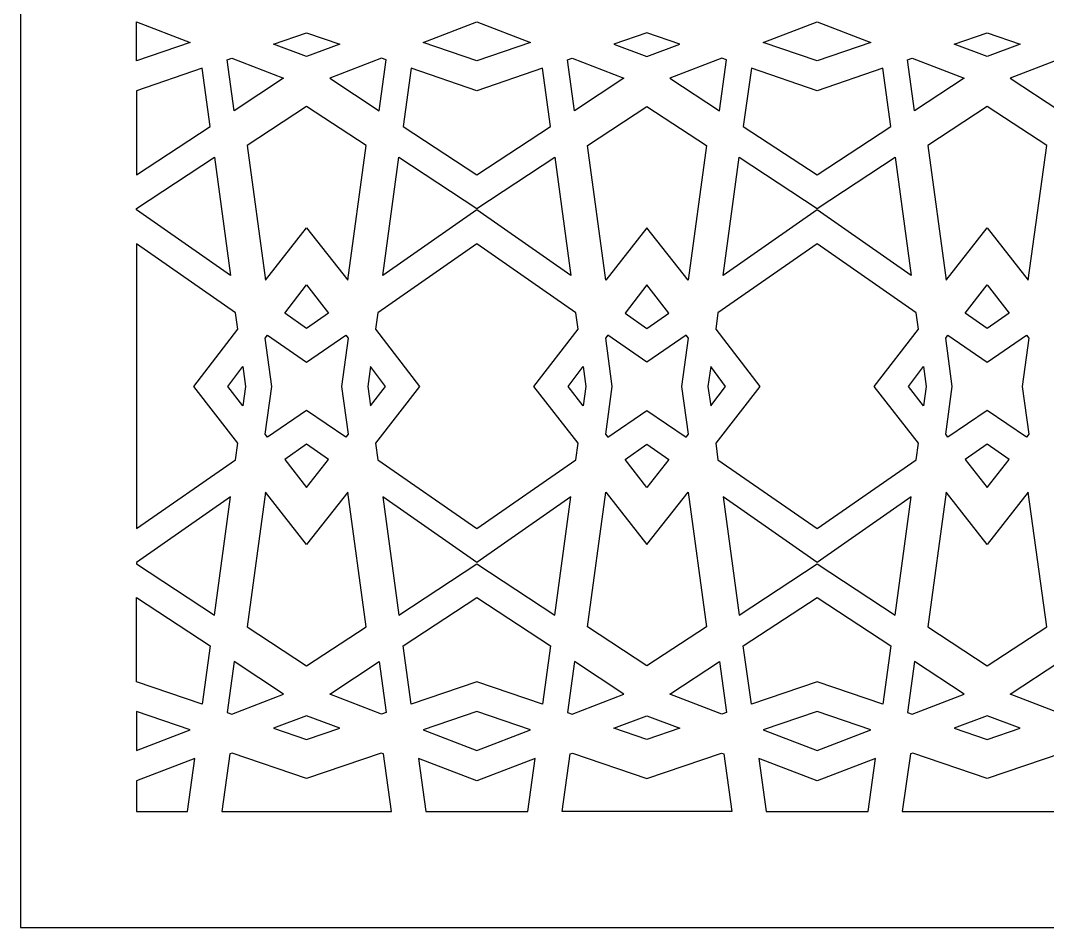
# Model space of a CAD drawing. Header units: millimetres. Extents: x -503 to 497, y -490 to 510.
# Drawn here: x -503 to 28, y -490 to -21 of the extents above; entities that cross this region are included whole.
import ezdxf

# ---------------------------------------------------------------- set-up
doc = ezdxf.new("R2010")
doc.units = ezdxf.units.MM
doc.layers.add('Plan 1', color=7, linetype='Continuous')

msp = doc.modelspace()

# ---------------------------------------------------------------- linework, layer by layer
at = {"layer": 'Plan 1', "color": 17}
for points, knots in [([(-502.7, 509.84), (-502.7, 509.84), (497.3, 509.84), (497.3, 509.84), (497.3, 509.84), (497.3, 509.84), (497.3, -490.16), (497.3, -490.16), (497.3, -490.16), (497.3, -490.16), (-502.7, -490.16), (-502.7, -490.16), (-502.7, -490.16), (-502.7, -490.16), (-502.7, 509.84), (-502.7, 509.84)], [0, 0, 0, 0, 0.2, 0.2, 0.2, 0.2, 0.4, 0.4, 0.4, 0.4, 0.6, 0.6, 0.6, 0.6, 1, 1, 1, 1]), ([(-414.89, -32.37), (-414.89, -32.37), (-442.7, -21.71), (-442.7, -21.71), (-442.7, -21.71), (-442.7, -21.71), (-442.7, -41.83), (-442.7, -41.83), (-442.7, -41.83), (-442.7, -41.83), (-414.89, -32.37), (-414.89, -32.37)], [0, 0, 0, 0, 0.25, 0.25, 0.25, 0.25, 0.5, 0.5, 0.5, 0.5, 1, 1, 1, 1]), ([(-238.89, -32.37), (-238.89, -32.37), (-266.7, -21.71), (-266.7, -21.71), (-266.7, -21.71), (-266.7, -21.71), (-294.5, -32.37), (-294.5, -32.37), (-294.5, -32.37), (-294.5, -32.37), (-266.7, -41.83), (-266.7, -41.83), (-266.7, -41.83), (-266.7, -41.83), (-238.89, -32.37), (-238.89, -32.37)], [0, 0, 0, 0, 0.2, 0.2, 0.2, 0.2, 0.4, 0.4, 0.4, 0.4, 0.6, 0.6, 0.6, 0.6, 1, 1, 1, 1]), ([(-62.89, -32.37), (-62.89, -32.37), (-90.7, -21.71), (-90.7, -21.71), (-90.7, -21.71), (-90.7, -21.71), (-118.5, -32.37), (-118.5, -32.37), (-118.5, -32.37), (-118.5, -32.37), (-90.7, -41.83), (-90.7, -41.83), (-90.7, -41.83), (-90.7, -41.83), (-62.89, -32.37), (-62.89, -32.37)], [0, 0, 0, 0, 0.2, 0.2, 0.2, 0.2, 0.4, 0.4, 0.4, 0.4, 0.6, 0.6, 0.6, 0.6, 1, 1, 1, 1]), ([(-354.7, -27.34), (-354.7, -27.34), (-371.79, -33.17), (-371.79, -33.17), (-371.79, -33.17), (-371.79, -33.17), (-354.7, -39.61), (-354.7, -39.61), (-354.7, -39.61), (-354.7, -39.61), (-337.61, -33.17), (-337.61, -33.17), (-337.61, -33.17), (-337.61, -33.17), (-354.7, -27.34), (-354.7, -27.34)], [0, 0, 0, 0, 0.2, 0.2, 0.2, 0.2, 0.4, 0.4, 0.4, 0.4, 0.6, 0.6, 0.6, 0.6, 1, 1, 1, 1]), ([(-178.69, -27.34), (-178.69, -27.34), (-161.61, -33.17), (-161.61, -33.17), (-161.61, -33.17), (-161.61, -33.17), (-178.69, -39.61), (-178.69, -39.61), (-178.69, -39.61), (-178.69, -39.61), (-195.78, -33.17), (-195.78, -33.17), (-195.78, -33.17), (-195.78, -33.17), (-178.69, -27.34), (-178.69, -27.34)], [0, 0, 0, 0, 0.2, 0.2, 0.2, 0.2, 0.4, 0.4, 0.4, 0.4, 0.6, 0.6, 0.6, 0.6, 1, 1, 1, 1]), ([(-2.7, -27.34), (-2.7, -27.34), (-19.79, -33.17), (-19.79, -33.17), (-19.79, -33.17), (-19.79, -33.17), (-2.7, -39.61), (-2.7, -39.61), (-2.7, -39.61), (-2.7, -39.61), (14.39, -33.17), (14.39, -33.17), (14.39, -33.17), (14.39, -33.17), (-2.7, -27.34), (-2.7, -27.34)], [0, 0, 0, 0, 0.2, 0.2, 0.2, 0.2, 0.4, 0.4, 0.4, 0.4, 0.6, 0.6, 0.6, 0.6, 1, 1, 1, 1]), ([(-366.62, -50.85), (-366.62, -50.85), (-393.42, -40.41), (-393.42, -40.41), (-393.42, -40.41), (-393.42, -40.41), (-395.83, -41.41), (-395.83, -41.41), (-395.83, -41.41), (-395.83, -41.41), (-392.22, -67.74), (-392.22, -67.74), (-392.22, -67.74), (-392.22, -67.74), (-366.62, -50.85), (-366.62, -50.85)], [0, 0, 0, 0, 0.2, 0.2, 0.2, 0.2, 0.4, 0.4, 0.4, 0.4, 0.6, 0.6, 0.6, 0.6, 1, 1, 1, 1]), ([(-342.78, -50.85), (-342.78, -50.85), (-315.98, -40.41), (-315.98, -40.41), (-315.98, -40.41), (-315.98, -40.41), (-313.57, -41.41), (-313.57, -41.41), (-313.57, -41.41), (-313.57, -41.41), (-317.18, -67.74), (-317.18, -67.74), (-317.18, -67.74), (-317.18, -67.74), (-342.78, -50.85), (-342.78, -50.85)], [0, 0, 0, 0, 0.2, 0.2, 0.2, 0.2, 0.4, 0.4, 0.4, 0.4, 0.6, 0.6, 0.6, 0.6, 1, 1, 1, 1]), ([(-190.61, -50.85), (-190.61, -50.85), (-217.42, -40.41), (-217.42, -40.41), (-217.42, -40.41), (-217.42, -40.41), (-219.82, -41.41), (-219.82, -41.41), (-219.82, -41.41), (-219.82, -41.41), (-216.22, -67.74), (-216.22, -67.74), (-216.22, -67.74), (-216.22, -67.74), (-190.61, -50.85), (-190.61, -50.85)], [0, 0, 0, 0, 0.2, 0.2, 0.2, 0.2, 0.4, 0.4, 0.4, 0.4, 0.6, 0.6, 0.6, 0.6, 1, 1, 1, 1]), ([(-166.78, -50.85), (-166.78, -50.85), (-139.97, -40.41), (-139.97, -40.41), (-139.97, -40.41), (-139.97, -40.41), (-137.56, -41.41), (-137.56, -41.41), (-137.56, -41.41), (-137.56, -41.41), (-141.17, -67.74), (-141.17, -67.74), (-141.17, -67.74), (-141.17, -67.74), (-166.78, -50.85), (-166.78, -50.85)], [0, 0, 0, 0, 0.2, 0.2, 0.2, 0.2, 0.4, 0.4, 0.4, 0.4, 0.6, 0.6, 0.6, 0.6, 1, 1, 1, 1]), ([(-14.62, -50.85), (-14.62, -50.85), (-41.42, -40.41), (-41.42, -40.41), (-41.42, -40.41), (-41.42, -40.41), (-43.83, -41.41), (-43.83, -41.41), (-43.83, -41.41), (-43.83, -41.41), (-40.22, -67.74), (-40.22, -67.74), (-40.22, -67.74), (-40.22, -67.74), (-14.62, -50.85), (-14.62, -50.85)], [0, 0, 0, 0, 0.2, 0.2, 0.2, 0.2, 0.4, 0.4, 0.4, 0.4, 0.6, 0.6, 0.6, 0.6, 1, 1, 1, 1]), ([(9.22, -50.85), (9.22, -50.85), (36.02, -40.41), (36.02, -40.41), (36.02, -40.41), (36.02, -40.41), (38.43, -41.41), (38.43, -41.41), (38.43, -41.41), (38.43, -41.41), (34.82, -67.74), (34.82, -67.74), (34.82, -67.74), (34.82, -67.74), (9.22, -50.85), (9.22, -50.85)], [0, 0, 0, 0, 0.2, 0.2, 0.2, 0.2, 0.4, 0.4, 0.4, 0.4, 0.6, 0.6, 0.6, 0.6, 1, 1, 1, 1]), ([(-442.7, -100.91), (-442.7, -100.91), (-442.7, -57.3), (-442.7, -57.3), (-442.7, -57.3), (-442.7, -57.3), (-408.71, -45.63), (-408.71, -45.63), (-408.71, -45.63), (-408.71, -45.63), (-404.56, -75.79), (-404.56, -75.79), (-404.56, -75.79), (-404.56, -75.79), (-442.7, -100.91), (-442.7, -100.91)], [0, 0, 0, 0, 0.2, 0.2, 0.2, 0.2, 0.4, 0.4, 0.4, 0.4, 0.6, 0.6, 0.6, 0.6, 1, 1, 1, 1]), ([(-266.7, -57.3), (-266.7, -57.3), (-232.71, -45.63), (-232.71, -45.63), (-232.71, -45.63), (-232.71, -45.63), (-228.56, -75.79), (-228.56, -75.79), (-228.56, -75.79), (-228.56, -75.79), (-266.7, -100.91), (-266.7, -100.91), (-266.7, -100.91), (-266.7, -100.91), (-304.83, -75.79), (-304.83, -75.79), (-304.83, -75.79), (-304.83, -75.79), (-300.68, -45.63), (-300.68, -45.63), (-300.68, -45.63), (-300.68, -45.63), (-266.7, -57.3), (-266.7, -57.3)], [0, 0, 0, 0, 0.142857, 0.142857, 0.142857, 0.142857, 0.285714, 0.285714, 0.285714, 0.285714, 0.428571, 0.428571, 0.428571, 0.428571, 0.571429, 0.571429, 0.571429, 0.571429, 0.714286, 0.714286, 0.714286, 0.714286, 1, 1, 1, 1]), ([(-90.7, -57.3), (-90.7, -57.3), (-56.71, -45.63), (-56.71, -45.63), (-56.71, -45.63), (-56.71, -45.63), (-52.56, -75.79), (-52.56, -75.79), (-52.56, -75.79), (-52.56, -75.79), (-90.7, -100.91), (-90.7, -100.91), (-90.7, -100.91), (-90.7, -100.91), (-128.83, -75.79), (-128.83, -75.79), (-128.83, -75.79), (-128.83, -75.79), (-124.68, -45.63), (-124.68, -45.63), (-124.68, -45.63), (-124.68, -45.63), (-90.7, -57.3), (-90.7, -57.3)], [0, 0, 0, 0, 0.142857, 0.142857, 0.142857, 0.142857, 0.285714, 0.285714, 0.285714, 0.285714, 0.428571, 0.428571, 0.428571, 0.428571, 0.571429, 0.571429, 0.571429, 0.571429, 0.714286, 0.714286, 0.714286, 0.714286, 1, 1, 1, 1]), ([(-375.96, -155.38), (-375.96, -155.38), (-385.48, -85.64), (-385.48, -85.64), (-385.48, -85.64), (-385.48, -85.64), (-354.7, -65.54), (-354.7, -65.54), (-354.7, -65.54), (-354.7, -65.54), (-323.92, -85.64), (-323.92, -85.64), (-323.92, -85.64), (-323.92, -85.64), (-333.43, -155.38), (-333.43, -155.38), (-333.43, -155.38), (-333.43, -155.38), (-354.7, -128.25), (-354.7, -128.25), (-354.7, -128.25), (-354.7, -128.25), (-375.96, -155.38), (-375.96, -155.38)], [0, 0, 0, 0, 0.142857, 0.142857, 0.142857, 0.142857, 0.285714, 0.285714, 0.285714, 0.285714, 0.428571, 0.428571, 0.428571, 0.428571, 0.571429, 0.571429, 0.571429, 0.571429, 0.714286, 0.714286, 0.714286, 0.714286, 1, 1, 1, 1]), ([(-157.43, -155.38), (-157.43, -155.38), (-147.91, -85.64), (-147.91, -85.64), (-147.91, -85.64), (-147.91, -85.64), (-178.69, -65.54), (-178.69, -65.54), (-178.69, -65.54), (-178.69, -65.54), (-209.47, -85.64), (-209.47, -85.64), (-209.47, -85.64), (-209.47, -85.64), (-199.96, -155.38), (-199.96, -155.38), (-199.96, -155.38), (-199.96, -155.38), (-178.69, -128.25), (-178.69, -128.25), (-178.69, -128.25), (-178.69, -128.25), (-157.43, -155.38), (-157.43, -155.38)], [0, 0, 0, 0, 0.142857, 0.142857, 0.142857, 0.142857, 0.285714, 0.285714, 0.285714, 0.285714, 0.428571, 0.428571, 0.428571, 0.428571, 0.571429, 0.571429, 0.571429, 0.571429, 0.714286, 0.714286, 0.714286, 0.714286, 1, 1, 1, 1]), ([(-23.96, -155.38), (-23.96, -155.38), (-33.48, -85.64), (-33.48, -85.64), (-33.48, -85.64), (-33.48, -85.64), (-2.7, -65.54), (-2.7, -65.54), (-2.7, -65.54), (-2.7, -65.54), (28.08, -85.64), (28.08, -85.64), (28.08, -85.64), (28.08, -85.64), (18.57, -155.38), (18.57, -155.38), (18.57, -155.38), (18.57, -155.38), (-2.7, -128.25), (-2.7, -128.25), (-2.7, -128.25), (-2.7, -128.25), (-23.96, -155.38), (-23.96, -155.38)], [0, 0, 0, 0, 0.142857, 0.142857, 0.142857, 0.142857, 0.285714, 0.285714, 0.285714, 0.285714, 0.428571, 0.428571, 0.428571, 0.428571, 0.571429, 0.571429, 0.571429, 0.571429, 0.714286, 0.714286, 0.714286, 0.714286, 1, 1, 1, 1]), ([(-394.06, -152.98), (-394.06, -152.98), (-402.37, -91.67), (-402.37, -91.67), (-402.37, -91.67), (-402.37, -91.67), (-442.7, -118.19), (-442.7, -118.19), (-442.7, -118.19), (-442.7, -118.19), (-442.7, -119.01), (-442.7, -119.01), (-442.7, -119.01), (-442.7, -119.01), (-394.06, -152.98), (-394.06, -152.98)], [0, 0, 0, 0, 0.2, 0.2, 0.2, 0.2, 0.4, 0.4, 0.4, 0.4, 0.6, 0.6, 0.6, 0.6, 1, 1, 1, 1]), ([(-218.05, -152.98), (-218.05, -152.98), (-226.36, -91.67), (-226.36, -91.67), (-226.36, -91.67), (-226.36, -91.67), (-266.7, -118.19), (-266.7, -118.19), (-266.7, -118.19), (-266.7, -118.19), (-307.03, -91.67), (-307.03, -91.67), (-307.03, -91.67), (-307.03, -91.67), (-315.34, -152.98), (-315.34, -152.98), (-315.34, -152.98), (-315.34, -152.98), (-266.7, -119.01), (-266.7, -119.01), (-266.7, -119.01), (-266.7, -119.01), (-218.05, -152.98), (-218.05, -152.98)], [0, 0, 0, 0, 0.142857, 0.142857, 0.142857, 0.142857, 0.285714, 0.285714, 0.285714, 0.285714, 0.428571, 0.428571, 0.428571, 0.428571, 0.571429, 0.571429, 0.571429, 0.571429, 0.714286, 0.714286, 0.714286, 0.714286, 1, 1, 1, 1]), ([(-42.06, -152.98), (-42.06, -152.98), (-50.37, -91.67), (-50.37, -91.67), (-50.37, -91.67), (-50.37, -91.67), (-90.7, -118.19), (-90.7, -118.19), (-90.7, -118.19), (-90.7, -118.19), (-131.02, -91.67), (-131.02, -91.67), (-131.02, -91.67), (-131.02, -91.67), (-139.34, -152.98), (-139.34, -152.98), (-139.34, -152.98), (-139.34, -152.98), (-90.7, -119.01), (-90.7, -119.01), (-90.7, -119.01), (-90.7, -119.01), (-42.06, -152.98), (-42.06, -152.98)], [0, 0, 0, 0, 0.142857, 0.142857, 0.142857, 0.142857, 0.285714, 0.285714, 0.285714, 0.285714, 0.428571, 0.428571, 0.428571, 0.428571, 0.571429, 0.571429, 0.571429, 0.571429, 0.714286, 0.714286, 0.714286, 0.714286, 1, 1, 1, 1]), ([(-390.25, -239.6), (-390.25, -239.6), (-391.45, -248.25), (-391.45, -248.25), (-391.45, -248.25), (-391.45, -248.25), (-442.7, -283.81), (-442.7, -283.81), (-442.7, -283.81), (-442.7, -283.81), (-442.7, -136.49), (-442.7, -136.49), (-442.7, -136.49), (-442.7, -136.49), (-391.45, -172.26), (-391.45, -172.26), (-391.45, -172.26), (-391.45, -172.26), (-390.25, -180.72), (-390.25, -180.72), (-390.25, -180.72), (-390.25, -180.72), (-413.11, -210.26), (-413.11, -210.26), (-413.11, -210.26), (-413.11, -210.26), (-390.25, -239.6), (-390.25, -239.6)], [0, 0, 0, 0, 0.125, 0.125, 0.125, 0.125, 0.25, 0.25, 0.25, 0.25, 0.375, 0.375, 0.375, 0.375, 0.5, 0.5, 0.5, 0.5, 0.625, 0.625, 0.625, 0.625, 0.75, 0.75, 0.75, 0.75, 1, 1, 1, 1]), ([(-214.25, -239.6), (-214.25, -239.6), (-215.45, -248.25), (-215.45, -248.25), (-215.45, -248.25), (-215.45, -248.25), (-266.7, -283.81), (-266.7, -283.81), (-266.7, -283.81), (-266.7, -283.81), (-317.95, -248.25), (-317.95, -248.25), (-317.95, -248.25), (-317.95, -248.25), (-319.14, -239.6), (-319.14, -239.6), (-319.14, -239.6), (-319.14, -239.6), (-296.28, -210.26), (-296.28, -210.26), (-296.28, -210.26), (-296.28, -210.26), (-319.14, -180.72), (-319.14, -180.72), (-319.14, -180.72), (-319.14, -180.72), (-317.95, -172.26), (-317.95, -172.26), (-317.95, -172.26), (-317.95, -172.26), (-266.7, -136.49), (-266.7, -136.49), (-266.7, -136.49), (-266.7, -136.49), (-215.45, -172.26), (-215.45, -172.26), (-215.45, -172.26), (-215.45, -172.26), (-214.25, -180.72), (-214.25, -180.72), (-214.25, -180.72), (-214.25, -180.72), (-237.11, -210.26), (-237.11, -210.26), (-237.11, -210.26), (-237.11, -210.26), (-214.25, -239.6), (-214.25, -239.6)], [0, 0, 0, 0, 0.076923, 0.076923, 0.076923, 0.076923, 0.153846, 0.153846, 0.153846, 0.153846, 0.230769, 0.230769, 0.230769, 0.230769, 0.307692, 0.307692, 0.307692, 0.307692, 0.384615, 0.384615, 0.384615, 0.384615, 0.461538, 0.461538, 0.461538, 0.461538, 0.538462, 0.538462, 0.538462, 0.538462, 0.615385, 0.615385, 0.615385, 0.615385, 0.692308, 0.692308, 0.692308, 0.692308, 0.769231, 0.769231, 0.769231, 0.769231, 0.846154, 0.846154, 0.846154, 0.846154, 1, 1, 1, 1]), ([(-38.25, -239.6), (-38.25, -239.6), (-39.45, -248.25), (-39.45, -248.25), (-39.45, -248.25), (-39.45, -248.25), (-90.7, -283.81), (-90.7, -283.81), (-90.7, -283.81), (-90.7, -283.81), (-141.94, -248.25), (-141.94, -248.25), (-141.94, -248.25), (-141.94, -248.25), (-143.14, -239.6), (-143.14, -239.6), (-143.14, -239.6), (-143.14, -239.6), (-120.28, -210.26), (-120.28, -210.26), (-120.28, -210.26), (-120.28, -210.26), (-143.14, -180.72), (-143.14, -180.72), (-143.14, -180.72), (-143.14, -180.72), (-141.94, -172.26), (-141.94, -172.26), (-141.94, -172.26), (-141.94, -172.26), (-90.7, -136.49), (-90.7, -136.49), (-90.7, -136.49), (-90.7, -136.49), (-39.45, -172.26), (-39.45, -172.26), (-39.45, -172.26), (-39.45, -172.26), (-38.25, -180.72), (-38.25, -180.72), (-38.25, -180.72), (-38.25, -180.72), (-61.11, -210.26), (-61.11, -210.26), (-61.11, -210.26), (-61.11, -210.26), (-38.25, -239.6), (-38.25, -239.6)], [0, 0, 0, 0, 0.076923, 0.076923, 0.076923, 0.076923, 0.153846, 0.153846, 0.153846, 0.153846, 0.230769, 0.230769, 0.230769, 0.230769, 0.307692, 0.307692, 0.307692, 0.307692, 0.384615, 0.384615, 0.384615, 0.384615, 0.461538, 0.461538, 0.461538, 0.461538, 0.538462, 0.538462, 0.538462, 0.538462, 0.615385, 0.615385, 0.615385, 0.615385, 0.692308, 0.692308, 0.692308, 0.692308, 0.769231, 0.769231, 0.769231, 0.769231, 0.846154, 0.846154, 0.846154, 0.846154, 1, 1, 1, 1]), ([(-354.7, -157.79), (-354.7, -157.79), (-366.01, -172.47), (-366.01, -172.47), (-366.01, -172.47), (-366.01, -172.47), (-354.7, -180.3), (-354.7, -180.3), (-354.7, -180.3), (-354.7, -180.3), (-343.38, -172.47), (-343.38, -172.47), (-343.38, -172.47), (-343.38, -172.47), (-354.7, -157.79), (-354.7, -157.79)], [0, 0, 0, 0, 0.2, 0.2, 0.2, 0.2, 0.4, 0.4, 0.4, 0.4, 0.6, 0.6, 0.6, 0.6, 1, 1, 1, 1]), ([(-178.69, -157.79), (-178.69, -157.79), (-167.38, -172.47), (-167.38, -172.47), (-167.38, -172.47), (-167.38, -172.47), (-178.69, -180.3), (-178.69, -180.3), (-178.69, -180.3), (-178.69, -180.3), (-190.01, -172.47), (-190.01, -172.47), (-190.01, -172.47), (-190.01, -172.47), (-178.69, -157.79), (-178.69, -157.79)], [0, 0, 0, 0, 0.2, 0.2, 0.2, 0.2, 0.4, 0.4, 0.4, 0.4, 0.6, 0.6, 0.6, 0.6, 1, 1, 1, 1]), ([(-2.7, -157.79), (-2.7, -157.79), (-14.01, -172.47), (-14.01, -172.47), (-14.01, -172.47), (-14.01, -172.47), (-2.7, -180.3), (-2.7, -180.3), (-2.7, -180.3), (-2.7, -180.3), (8.62, -172.47), (8.62, -172.47), (8.62, -172.47), (8.62, -172.47), (-2.7, -157.79), (-2.7, -157.79)], [0, 0, 0, 0, 0.2, 0.2, 0.2, 0.2, 0.4, 0.4, 0.4, 0.4, 0.6, 0.6, 0.6, 0.6, 1, 1, 1, 1]), ([(-354.7, -197.79), (-354.7, -197.79), (-374.97, -183.72), (-374.97, -183.72), (-374.97, -183.72), (-374.97, -183.72), (-376.17, -185.33), (-376.17, -185.33), (-376.17, -185.33), (-376.17, -185.33), (-372.79, -210.26), (-372.79, -210.26), (-372.79, -210.26), (-372.79, -210.26), (-376.17, -234.97), (-376.17, -234.97), (-376.17, -234.97), (-376.17, -234.97), (-374.97, -236.59), (-374.97, -236.59), (-374.97, -236.59), (-374.97, -236.59), (-354.7, -222.71), (-354.7, -222.71), (-354.7, -222.71), (-354.7, -222.71), (-334.43, -236.59), (-334.43, -236.59), (-334.43, -236.59), (-334.43, -236.59), (-333.24, -234.97), (-333.24, -234.97), (-333.24, -234.97), (-333.24, -234.97), (-336.61, -210.26), (-336.61, -210.26), (-336.61, -210.26), (-336.61, -210.26), (-333.24, -185.33), (-333.24, -185.33), (-333.24, -185.33), (-333.24, -185.33), (-334.43, -183.72), (-334.43, -183.72), (-334.43, -183.72), (-334.43, -183.72), (-354.7, -197.79), (-354.7, -197.79)], [0, 0, 0, 0, 0.076923, 0.076923, 0.076923, 0.076923, 0.153846, 0.153846, 0.153846, 0.153846, 0.230769, 0.230769, 0.230769, 0.230769, 0.307692, 0.307692, 0.307692, 0.307692, 0.384615, 0.384615, 0.384615, 0.384615, 0.461538, 0.461538, 0.461538, 0.461538, 0.538462, 0.538462, 0.538462, 0.538462, 0.615385, 0.615385, 0.615385, 0.615385, 0.692308, 0.692308, 0.692308, 0.692308, 0.769231, 0.769231, 0.769231, 0.769231, 0.846154, 0.846154, 0.846154, 0.846154, 1, 1, 1, 1]), ([(-178.69, -197.79), (-178.69, -197.79), (-158.43, -183.72), (-158.43, -183.72), (-158.43, -183.72), (-158.43, -183.72), (-157.23, -185.33), (-157.23, -185.33), (-157.23, -185.33), (-157.23, -185.33), (-160.6, -210.26), (-160.6, -210.26), (-160.6, -210.26), (-160.6, -210.26), (-157.23, -234.97), (-157.23, -234.97), (-157.23, -234.97), (-157.23, -234.97), (-158.43, -236.59), (-158.43, -236.59), (-158.43, -236.59), (-158.43, -236.59), (-178.69, -222.71), (-178.69, -222.71), (-178.69, -222.71), (-178.69, -222.71), (-198.96, -236.59), (-198.96, -236.59), (-198.96, -236.59), (-198.96, -236.59), (-200.16, -234.97), (-200.16, -234.97), (-200.16, -234.97), (-200.16, -234.97), (-196.78, -210.26), (-196.78, -210.26), (-196.78, -210.26), (-196.78, -210.26), (-200.16, -185.33), (-200.16, -185.33), (-200.16, -185.33), (-200.16, -185.33), (-198.96, -183.72), (-198.96, -183.72), (-198.96, -183.72), (-198.96, -183.72), (-178.69, -197.79), (-178.69, -197.79)], [0, 0, 0, 0, 0.076923, 0.076923, 0.076923, 0.076923, 0.153846, 0.153846, 0.153846, 0.153846, 0.230769, 0.230769, 0.230769, 0.230769, 0.307692, 0.307692, 0.307692, 0.307692, 0.384615, 0.384615, 0.384615, 0.384615, 0.461538, 0.461538, 0.461538, 0.461538, 0.538462, 0.538462, 0.538462, 0.538462, 0.615385, 0.615385, 0.615385, 0.615385, 0.692308, 0.692308, 0.692308, 0.692308, 0.769231, 0.769231, 0.769231, 0.769231, 0.846154, 0.846154, 0.846154, 0.846154, 1, 1, 1, 1]), ([(-2.7, -197.79), (-2.7, -197.79), (-22.97, -183.72), (-22.97, -183.72), (-22.97, -183.72), (-22.97, -183.72), (-24.17, -185.33), (-24.17, -185.33), (-24.17, -185.33), (-24.17, -185.33), (-20.79, -210.26), (-20.79, -210.26), (-20.79, -210.26), (-20.79, -210.26), (-24.17, -234.97), (-24.17, -234.97), (-24.17, -234.97), (-24.17, -234.97), (-22.97, -236.59), (-22.97, -236.59), (-22.97, -236.59), (-22.97, -236.59), (-2.7, -222.71), (-2.7, -222.71), (-2.7, -222.71), (-2.7, -222.71), (17.57, -236.59), (17.57, -236.59), (17.57, -236.59), (17.57, -236.59), (18.76, -234.97), (18.76, -234.97), (18.76, -234.97), (18.76, -234.97), (15.39, -210.26), (15.39, -210.26), (15.39, -210.26), (15.39, -210.26), (18.76, -185.33), (18.76, -185.33), (18.76, -185.33), (18.76, -185.33), (17.57, -183.72), (17.57, -183.72), (17.57, -183.72), (17.57, -183.72), (-2.7, -197.79), (-2.7, -197.79)], [0, 0, 0, 0, 0.076923, 0.076923, 0.076923, 0.076923, 0.153846, 0.153846, 0.153846, 0.153846, 0.230769, 0.230769, 0.230769, 0.230769, 0.307692, 0.307692, 0.307692, 0.307692, 0.384615, 0.384615, 0.384615, 0.384615, 0.461538, 0.461538, 0.461538, 0.461538, 0.538462, 0.538462, 0.538462, 0.538462, 0.615385, 0.615385, 0.615385, 0.615385, 0.692308, 0.692308, 0.692308, 0.692308, 0.769231, 0.769231, 0.769231, 0.769231, 0.846154, 0.846154, 0.846154, 0.846154, 1, 1, 1, 1]), ([(-387.68, -220.3), (-387.68, -220.3), (-386.28, -210.26), (-386.28, -210.26), (-386.28, -210.26), (-386.28, -210.26), (-387.68, -200), (-387.68, -200), (-387.68, -200), (-387.68, -200), (-395.42, -210.26), (-395.42, -210.26), (-395.42, -210.26), (-395.42, -210.26), (-387.68, -220.3), (-387.68, -220.3)], [0, 0, 0, 0, 0.2, 0.2, 0.2, 0.2, 0.4, 0.4, 0.4, 0.4, 0.6, 0.6, 0.6, 0.6, 1, 1, 1, 1]), ([(-321.72, -220.3), (-321.72, -220.3), (-323.12, -210.26), (-323.12, -210.26), (-323.12, -210.26), (-323.12, -210.26), (-321.72, -200), (-321.72, -200), (-321.72, -200), (-321.72, -200), (-313.97, -210.26), (-313.97, -210.26), (-313.97, -210.26), (-313.97, -210.26), (-321.72, -220.3), (-321.72, -220.3)], [0, 0, 0, 0, 0.2, 0.2, 0.2, 0.2, 0.4, 0.4, 0.4, 0.4, 0.6, 0.6, 0.6, 0.6, 1, 1, 1, 1]), ([(-211.67, -220.3), (-211.67, -220.3), (-210.28, -210.26), (-210.28, -210.26), (-210.28, -210.26), (-210.28, -210.26), (-211.67, -200), (-211.67, -200), (-211.67, -200), (-211.67, -200), (-219.42, -210.26), (-219.42, -210.26), (-219.42, -210.26), (-219.42, -210.26), (-211.67, -220.3), (-211.67, -220.3)], [0, 0, 0, 0, 0.2, 0.2, 0.2, 0.2, 0.4, 0.4, 0.4, 0.4, 0.6, 0.6, 0.6, 0.6, 1, 1, 1, 1]), ([(-145.71, -220.3), (-145.71, -220.3), (-147.11, -210.26), (-147.11, -210.26), (-147.11, -210.26), (-147.11, -210.26), (-145.71, -200), (-145.71, -200), (-145.71, -200), (-145.71, -200), (-137.97, -210.26), (-137.97, -210.26), (-137.97, -210.26), (-137.97, -210.26), (-145.71, -220.3), (-145.71, -220.3)], [0, 0, 0, 0, 0.2, 0.2, 0.2, 0.2, 0.4, 0.4, 0.4, 0.4, 0.6, 0.6, 0.6, 0.6, 1, 1, 1, 1]), ([(-35.68, -220.3), (-35.68, -220.3), (-34.28, -210.26), (-34.28, -210.26), (-34.28, -210.26), (-34.28, -210.26), (-35.68, -200), (-35.68, -200), (-35.68, -200), (-35.68, -200), (-43.42, -210.26), (-43.42, -210.26), (-43.42, -210.26), (-43.42, -210.26), (-35.68, -220.3), (-35.68, -220.3)], [0, 0, 0, 0, 0.2, 0.2, 0.2, 0.2, 0.4, 0.4, 0.4, 0.4, 0.6, 0.6, 0.6, 0.6, 1, 1, 1, 1]), ([(-354.7, -262.51), (-354.7, -262.51), (-366.01, -248.04), (-366.01, -248.04), (-366.01, -248.04), (-366.01, -248.04), (-354.7, -240.21), (-354.7, -240.21), (-354.7, -240.21), (-354.7, -240.21), (-343.38, -248.04), (-343.38, -248.04), (-343.38, -248.04), (-343.38, -248.04), (-354.7, -262.51), (-354.7, -262.51)], [0, 0, 0, 0, 0.2, 0.2, 0.2, 0.2, 0.4, 0.4, 0.4, 0.4, 0.6, 0.6, 0.6, 0.6, 1, 1, 1, 1]), ([(-178.69, -262.51), (-178.69, -262.51), (-167.38, -248.04), (-167.38, -248.04), (-167.38, -248.04), (-167.38, -248.04), (-178.69, -240.21), (-178.69, -240.21), (-178.69, -240.21), (-178.69, -240.21), (-190.01, -248.04), (-190.01, -248.04), (-190.01, -248.04), (-190.01, -248.04), (-178.69, -262.51), (-178.69, -262.51)], [0, 0, 0, 0, 0.2, 0.2, 0.2, 0.2, 0.4, 0.4, 0.4, 0.4, 0.6, 0.6, 0.6, 0.6, 1, 1, 1, 1]), ([(-2.7, -262.51), (-2.7, -262.51), (-14.01, -248.04), (-14.01, -248.04), (-14.01, -248.04), (-14.01, -248.04), (-2.7, -240.21), (-2.7, -240.21), (-2.7, -240.21), (-2.7, -240.21), (8.62, -248.04), (8.62, -248.04), (8.62, -248.04), (8.62, -248.04), (-2.7, -262.51), (-2.7, -262.51)], [0, 0, 0, 0, 0.2, 0.2, 0.2, 0.2, 0.4, 0.4, 0.4, 0.4, 0.6, 0.6, 0.6, 0.6, 1, 1, 1, 1]), ([(-333.43, -264.93), (-333.43, -264.93), (-323.92, -334.66), (-323.92, -334.66), (-323.92, -334.66), (-323.92, -334.66), (-354.7, -354.79), (-354.7, -354.79), (-354.7, -354.79), (-354.7, -354.79), (-385.48, -334.66), (-385.48, -334.66), (-385.48, -334.66), (-385.48, -334.66), (-375.96, -264.93), (-375.96, -264.93), (-375.96, -264.93), (-375.96, -264.93), (-354.7, -292.05), (-354.7, -292.05), (-354.7, -292.05), (-354.7, -292.05), (-333.43, -264.93), (-333.43, -264.93)], [0, 0, 0, 0, 0.142857, 0.142857, 0.142857, 0.142857, 0.285714, 0.285714, 0.285714, 0.285714, 0.428571, 0.428571, 0.428571, 0.428571, 0.571429, 0.571429, 0.571429, 0.571429, 0.714286, 0.714286, 0.714286, 0.714286, 1, 1, 1, 1]), ([(-199.96, -264.93), (-199.96, -264.93), (-209.47, -334.66), (-209.47, -334.66), (-209.47, -334.66), (-209.47, -334.66), (-178.69, -354.79), (-178.69, -354.79), (-178.69, -354.79), (-178.69, -354.79), (-147.91, -334.66), (-147.91, -334.66), (-147.91, -334.66), (-147.91, -334.66), (-157.43, -264.93), (-157.43, -264.93), (-157.43, -264.93), (-157.43, -264.93), (-178.69, -292.05), (-178.69, -292.05), (-178.69, -292.05), (-178.69, -292.05), (-199.96, -264.93), (-199.96, -264.93)], [0, 0, 0, 0, 0.142857, 0.142857, 0.142857, 0.142857, 0.285714, 0.285714, 0.285714, 0.285714, 0.428571, 0.428571, 0.428571, 0.428571, 0.571429, 0.571429, 0.571429, 0.571429, 0.714286, 0.714286, 0.714286, 0.714286, 1, 1, 1, 1]), ([(18.57, -264.93), (18.57, -264.93), (28.08, -334.66), (28.08, -334.66), (28.08, -334.66), (28.08, -334.66), (-2.7, -354.79), (-2.7, -354.79), (-2.7, -354.79), (-2.7, -354.79), (-33.48, -334.66), (-33.48, -334.66), (-33.48, -334.66), (-33.48, -334.66), (-23.96, -264.93), (-23.96, -264.93), (-23.96, -264.93), (-23.96, -264.93), (-2.7, -292.05), (-2.7, -292.05), (-2.7, -292.05), (-2.7, -292.05), (18.57, -264.93), (18.57, -264.93)], [0, 0, 0, 0, 0.142857, 0.142857, 0.142857, 0.142857, 0.285714, 0.285714, 0.285714, 0.285714, 0.428571, 0.428571, 0.428571, 0.428571, 0.571429, 0.571429, 0.571429, 0.571429, 0.714286, 0.714286, 0.714286, 0.714286, 1, 1, 1, 1]), ([(-394.06, -267.35), (-394.06, -267.35), (-402.37, -328.65), (-402.37, -328.65), (-402.37, -328.65), (-402.37, -328.65), (-442.7, -302.13), (-442.7, -302.13), (-442.7, -302.13), (-442.7, -302.13), (-442.7, -301.29), (-442.7, -301.29), (-442.7, -301.29), (-442.7, -301.29), (-394.06, -267.35), (-394.06, -267.35)], [0, 0, 0, 0, 0.2, 0.2, 0.2, 0.2, 0.4, 0.4, 0.4, 0.4, 0.6, 0.6, 0.6, 0.6, 1, 1, 1, 1]), ([(-218.05, -267.35), (-218.05, -267.35), (-226.36, -328.65), (-226.36, -328.65), (-226.36, -328.65), (-226.36, -328.65), (-266.7, -302.13), (-266.7, -302.13), (-266.7, -302.13), (-266.7, -302.13), (-307.03, -328.65), (-307.03, -328.65), (-307.03, -328.65), (-307.03, -328.65), (-315.34, -267.35), (-315.34, -267.35), (-315.34, -267.35), (-315.34, -267.35), (-266.7, -301.29), (-266.7, -301.29), (-266.7, -301.29), (-266.7, -301.29), (-218.05, -267.35), (-218.05, -267.35)], [0, 0, 0, 0, 0.142857, 0.142857, 0.142857, 0.142857, 0.285714, 0.285714, 0.285714, 0.285714, 0.428571, 0.428571, 0.428571, 0.428571, 0.571429, 0.571429, 0.571429, 0.571429, 0.714286, 0.714286, 0.714286, 0.714286, 1, 1, 1, 1]), ([(-42.06, -267.35), (-42.06, -267.35), (-50.37, -328.65), (-50.37, -328.65), (-50.37, -328.65), (-50.37, -328.65), (-90.7, -302.13), (-90.7, -302.13), (-90.7, -302.13), (-90.7, -302.13), (-131.02, -328.65), (-131.02, -328.65), (-131.02, -328.65), (-131.02, -328.65), (-139.34, -267.35), (-139.34, -267.35), (-139.34, -267.35), (-139.34, -267.35), (-90.7, -301.29), (-90.7, -301.29), (-90.7, -301.29), (-90.7, -301.29), (-42.06, -267.35), (-42.06, -267.35)], [0, 0, 0, 0, 0.142857, 0.142857, 0.142857, 0.142857, 0.285714, 0.285714, 0.285714, 0.285714, 0.428571, 0.428571, 0.428571, 0.428571, 0.571429, 0.571429, 0.571429, 0.571429, 0.714286, 0.714286, 0.714286, 0.714286, 1, 1, 1, 1]), ([(-442.7, -319.4), (-442.7, -319.4), (-442.7, -363.03), (-442.7, -363.03), (-442.7, -363.03), (-442.7, -363.03), (-408.71, -374.69), (-408.71, -374.69), (-408.71, -374.69), (-408.71, -374.69), (-404.56, -344.54), (-404.56, -344.54), (-404.56, -344.54), (-404.56, -344.54), (-442.7, -319.4), (-442.7, -319.4)], [0, 0, 0, 0, 0.2, 0.2, 0.2, 0.2, 0.4, 0.4, 0.4, 0.4, 0.6, 0.6, 0.6, 0.6, 1, 1, 1, 1]), ([(-266.7, -363.03), (-266.7, -363.03), (-232.71, -374.69), (-232.71, -374.69), (-232.71, -374.69), (-232.71, -374.69), (-228.56, -344.54), (-228.56, -344.54), (-228.56, -344.54), (-228.56, -344.54), (-266.7, -319.4), (-266.7, -319.4), (-266.7, -319.4), (-266.7, -319.4), (-304.83, -344.54), (-304.83, -344.54), (-304.83, -344.54), (-304.83, -344.54), (-300.68, -374.69), (-300.68, -374.69), (-300.68, -374.69), (-300.68, -374.69), (-266.7, -363.03), (-266.7, -363.03)], [0, 0, 0, 0, 0.142857, 0.142857, 0.142857, 0.142857, 0.285714, 0.285714, 0.285714, 0.285714, 0.428571, 0.428571, 0.428571, 0.428571, 0.571429, 0.571429, 0.571429, 0.571429, 0.714286, 0.714286, 0.714286, 0.714286, 1, 1, 1, 1]), ([(-90.7, -363.03), (-90.7, -363.03), (-56.71, -374.69), (-56.71, -374.69), (-56.71, -374.69), (-56.71, -374.69), (-52.56, -344.54), (-52.56, -344.54), (-52.56, -344.54), (-52.56, -344.54), (-90.7, -319.4), (-90.7, -319.4), (-90.7, -319.4), (-90.7, -319.4), (-128.83, -344.54), (-128.83, -344.54), (-128.83, -344.54), (-128.83, -344.54), (-124.68, -374.69), (-124.68, -374.69), (-124.68, -374.69), (-124.68, -374.69), (-90.7, -363.03), (-90.7, -363.03)], [0, 0, 0, 0, 0.142857, 0.142857, 0.142857, 0.142857, 0.285714, 0.285714, 0.285714, 0.285714, 0.428571, 0.428571, 0.428571, 0.428571, 0.571429, 0.571429, 0.571429, 0.571429, 0.714286, 0.714286, 0.714286, 0.714286, 1, 1, 1, 1]), ([(-366.62, -369.45), (-366.62, -369.45), (-393.42, -379.89), (-393.42, -379.89), (-393.42, -379.89), (-393.42, -379.89), (-395.83, -378.89), (-395.83, -378.89), (-395.83, -378.89), (-395.83, -378.89), (-392.22, -352.57), (-392.22, -352.57), (-392.22, -352.57), (-392.22, -352.57), (-366.62, -369.45), (-366.62, -369.45)], [0, 0, 0, 0, 0.2, 0.2, 0.2, 0.2, 0.4, 0.4, 0.4, 0.4, 0.6, 0.6, 0.6, 0.6, 1, 1, 1, 1]), ([(-342.78, -369.45), (-342.78, -369.45), (-315.98, -379.89), (-315.98, -379.89), (-315.98, -379.89), (-315.98, -379.89), (-313.57, -378.89), (-313.57, -378.89), (-313.57, -378.89), (-313.57, -378.89), (-317.18, -352.57), (-317.18, -352.57), (-317.18, -352.57), (-317.18, -352.57), (-342.78, -369.45), (-342.78, -369.45)], [0, 0, 0, 0, 0.2, 0.2, 0.2, 0.2, 0.4, 0.4, 0.4, 0.4, 0.6, 0.6, 0.6, 0.6, 1, 1, 1, 1]), ([(-190.61, -369.45), (-190.61, -369.45), (-217.42, -379.89), (-217.42, -379.89), (-217.42, -379.89), (-217.42, -379.89), (-219.82, -378.89), (-219.82, -378.89), (-219.82, -378.89), (-219.82, -378.89), (-216.22, -352.57), (-216.22, -352.57), (-216.22, -352.57), (-216.22, -352.57), (-190.61, -369.45), (-190.61, -369.45)], [0, 0, 0, 0, 0.2, 0.2, 0.2, 0.2, 0.4, 0.4, 0.4, 0.4, 0.6, 0.6, 0.6, 0.6, 1, 1, 1, 1]), ([(-166.78, -369.45), (-166.78, -369.45), (-139.97, -379.89), (-139.97, -379.89), (-139.97, -379.89), (-139.97, -379.89), (-137.56, -378.89), (-137.56, -378.89), (-137.56, -378.89), (-137.56, -378.89), (-141.17, -352.57), (-141.17, -352.57), (-141.17, -352.57), (-141.17, -352.57), (-166.78, -369.45), (-166.78, -369.45)], [0, 0, 0, 0, 0.2, 0.2, 0.2, 0.2, 0.4, 0.4, 0.4, 0.4, 0.6, 0.6, 0.6, 0.6, 1, 1, 1, 1]), ([(-14.62, -369.45), (-14.62, -369.45), (-41.42, -379.89), (-41.42, -379.89), (-41.42, -379.89), (-41.42, -379.89), (-43.83, -378.89), (-43.83, -378.89), (-43.83, -378.89), (-43.83, -378.89), (-40.22, -352.57), (-40.22, -352.57), (-40.22, -352.57), (-40.22, -352.57), (-14.62, -369.45), (-14.62, -369.45)], [0, 0, 0, 0, 0.2, 0.2, 0.2, 0.2, 0.4, 0.4, 0.4, 0.4, 0.6, 0.6, 0.6, 0.6, 1, 1, 1, 1]), ([(9.22, -369.45), (9.22, -369.45), (36.02, -379.89), (36.02, -379.89), (36.02, -379.89), (36.02, -379.89), (38.43, -378.89), (38.43, -378.89), (38.43, -378.89), (38.43, -378.89), (34.82, -352.57), (34.82, -352.57), (34.82, -352.57), (34.82, -352.57), (9.22, -369.45), (9.22, -369.45)], [0, 0, 0, 0, 0.2, 0.2, 0.2, 0.2, 0.4, 0.4, 0.4, 0.4, 0.6, 0.6, 0.6, 0.6, 1, 1, 1, 1]), ([(-414.89, -387.93), (-414.89, -387.93), (-442.7, -398.6), (-442.7, -398.6), (-442.7, -398.6), (-442.7, -398.6), (-442.7, -378.51), (-442.7, -378.51), (-442.7, -378.51), (-442.7, -378.51), (-414.89, -387.93), (-414.89, -387.93)], [0, 0, 0, 0, 0.25, 0.25, 0.25, 0.25, 0.5, 0.5, 0.5, 0.5, 1, 1, 1, 1]), ([(-354.7, -392.96), (-354.7, -392.96), (-371.79, -387.15), (-371.79, -387.15), (-371.79, -387.15), (-371.79, -387.15), (-354.7, -380.69), (-354.7, -380.69), (-354.7, -380.69), (-354.7, -380.69), (-337.61, -387.15), (-337.61, -387.15), (-337.61, -387.15), (-337.61, -387.15), (-354.7, -392.96), (-354.7, -392.96)], [0, 0, 0, 0, 0.2, 0.2, 0.2, 0.2, 0.4, 0.4, 0.4, 0.4, 0.6, 0.6, 0.6, 0.6, 1, 1, 1, 1]), ([(-238.89, -387.93), (-238.89, -387.93), (-266.7, -398.6), (-266.7, -398.6), (-266.7, -398.6), (-266.7, -398.6), (-294.5, -387.93), (-294.5, -387.93), (-294.5, -387.93), (-294.5, -387.93), (-266.7, -378.51), (-266.7, -378.51), (-266.7, -378.51), (-266.7, -378.51), (-238.89, -387.93), (-238.89, -387.93)], [0, 0, 0, 0, 0.2, 0.2, 0.2, 0.2, 0.4, 0.4, 0.4, 0.4, 0.6, 0.6, 0.6, 0.6, 1, 1, 1, 1]), ([(-178.69, -392.96), (-178.69, -392.96), (-161.61, -387.15), (-161.61, -387.15), (-161.61, -387.15), (-161.61, -387.15), (-178.69, -380.69), (-178.69, -380.69), (-178.69, -380.69), (-178.69, -380.69), (-195.78, -387.15), (-195.78, -387.15), (-195.78, -387.15), (-195.78, -387.15), (-178.69, -392.96), (-178.69, -392.96)], [0, 0, 0, 0, 0.2, 0.2, 0.2, 0.2, 0.4, 0.4, 0.4, 0.4, 0.6, 0.6, 0.6, 0.6, 1, 1, 1, 1]), ([(-62.89, -387.93), (-62.89, -387.93), (-90.7, -398.6), (-90.7, -398.6), (-90.7, -398.6), (-90.7, -398.6), (-118.5, -387.93), (-118.5, -387.93), (-118.5, -387.93), (-118.5, -387.93), (-90.7, -378.51), (-90.7, -378.51), (-90.7, -378.51), (-90.7, -378.51), (-62.89, -387.93), (-62.89, -387.93)], [0, 0, 0, 0, 0.2, 0.2, 0.2, 0.2, 0.4, 0.4, 0.4, 0.4, 0.6, 0.6, 0.6, 0.6, 1, 1, 1, 1]), ([(-2.7, -392.96), (-2.7, -392.96), (-19.79, -387.15), (-19.79, -387.15), (-19.79, -387.15), (-19.79, -387.15), (-2.7, -380.69), (-2.7, -380.69), (-2.7, -380.69), (-2.7, -380.69), (14.39, -387.15), (14.39, -387.15), (14.39, -387.15), (14.39, -387.15), (-2.7, -392.96), (-2.7, -392.96)], [0, 0, 0, 0, 0.2, 0.2, 0.2, 0.2, 0.4, 0.4, 0.4, 0.4, 0.6, 0.6, 0.6, 0.6, 1, 1, 1, 1]), ([(-412.51, -402.81), (-412.51, -402.81), (-416.29, -430.16), (-416.29, -430.16), (-416.29, -430.16), (-416.29, -430.16), (-442.7, -430.16), (-442.7, -430.16), (-442.7, -430.16), (-442.7, -430.16), (-442.7, -414.28), (-442.7, -414.28), (-442.7, -414.28), (-442.7, -414.28), (-412.51, -402.81), (-412.51, -402.81)], [0, 0, 0, 0, 0.2, 0.2, 0.2, 0.2, 0.4, 0.4, 0.4, 0.4, 0.6, 0.6, 0.6, 0.6, 1, 1, 1, 1]), ([(-398.6, -430.16), (-398.6, -430.16), (-394.43, -400.39), (-394.43, -400.39), (-394.43, -400.39), (-394.43, -400.39), (-393.22, -400), (-393.22, -400), (-393.22, -400), (-393.22, -400), (-354.7, -413.06), (-354.7, -413.06), (-354.7, -413.06), (-354.7, -413.06), (-316.17, -400), (-316.17, -400), (-316.17, -400), (-316.17, -400), (-314.97, -400.39), (-314.97, -400.39), (-314.97, -400.39), (-314.97, -400.39), (-310.8, -430.16), (-310.8, -430.16), (-310.8, -430.16), (-310.8, -430.16), (-398.6, -430.16), (-398.6, -430.16)], [0, 0, 0, 0, 0.125, 0.125, 0.125, 0.125, 0.25, 0.25, 0.25, 0.25, 0.375, 0.375, 0.375, 0.375, 0.5, 0.5, 0.5, 0.5, 0.625, 0.625, 0.625, 0.625, 0.75, 0.75, 0.75, 0.75, 1, 1, 1, 1]), ([(-236.48, -402.81), (-236.48, -402.81), (-240.28, -430.16), (-240.28, -430.16), (-240.28, -430.16), (-240.28, -430.16), (-293.11, -430.16), (-293.11, -430.16), (-293.11, -430.16), (-293.11, -430.16), (-296.91, -402.81), (-296.91, -402.81), (-296.91, -402.81), (-296.91, -402.81), (-266.7, -414.28), (-266.7, -414.28), (-266.7, -414.28), (-266.7, -414.28), (-236.48, -402.81), (-236.48, -402.81)], [0, 0, 0, 0, 0.166667, 0.166667, 0.166667, 0.166667, 0.333333, 0.333333, 0.333333, 0.333333, 0.5, 0.5, 0.5, 0.5, 0.666667, 0.666667, 0.666667, 0.666667, 1, 1, 1, 1]), ([(-134.79, -430.16), (-134.79, -430.16), (-138.96, -400.39), (-138.96, -400.39), (-138.96, -400.39), (-138.96, -400.39), (-140.17, -400), (-140.17, -400), (-140.17, -400), (-140.17, -400), (-178.69, -413.06), (-178.69, -413.06), (-178.69, -413.06), (-178.69, -413.06), (-217.22, -400), (-217.22, -400), (-217.22, -400), (-217.22, -400), (-218.42, -400.39), (-218.42, -400.39), (-218.42, -400.39), (-218.42, -400.39), (-222.6, -430.16), (-222.6, -430.16), (-222.6, -430.16), (-222.6, -430.16), (-134.79, -430.16), (-134.79, -430.16)], [0, 0, 0, 0, 0.125, 0.125, 0.125, 0.125, 0.25, 0.25, 0.25, 0.25, 0.375, 0.375, 0.375, 0.375, 0.5, 0.5, 0.5, 0.5, 0.625, 0.625, 0.625, 0.625, 0.75, 0.75, 0.75, 0.75, 1, 1, 1, 1]), ([(-60.51, -402.81), (-60.51, -402.81), (-64.29, -430.16), (-64.29, -430.16), (-64.29, -430.16), (-64.29, -430.16), (-117.1, -430.16), (-117.1, -430.16), (-117.1, -430.16), (-117.1, -430.16), (-120.88, -402.81), (-120.88, -402.81), (-120.88, -402.81), (-120.88, -402.81), (-90.7, -414.28), (-90.7, -414.28), (-90.7, -414.28), (-90.7, -414.28), (-60.51, -402.81), (-60.51, -402.81)], [0, 0, 0, 0, 0.166667, 0.166667, 0.166667, 0.166667, 0.333333, 0.333333, 0.333333, 0.333333, 0.5, 0.5, 0.5, 0.5, 0.666667, 0.666667, 0.666667, 0.666667, 1, 1, 1, 1]), ([(-46.6, -430.16), (-46.6, -430.16), (-42.43, -400.39), (-42.43, -400.39), (-42.43, -400.39), (-42.43, -400.39), (-41.22, -400), (-41.22, -400), (-41.22, -400), (-41.22, -400), (-2.7, -413.06), (-2.7, -413.06), (-2.7, -413.06), (-2.7, -413.06), (35.83, -400), (35.83, -400), (35.83, -400), (35.83, -400), (37.03, -400.39), (37.03, -400.39), (37.03, -400.39), (37.03, -400.39), (41.2, -430.16), (41.2, -430.16), (41.2, -430.16), (41.2, -430.16), (-46.6, -430.16), (-46.6, -430.16)], [0, 0, 0, 0, 0.125, 0.125, 0.125, 0.125, 0.25, 0.25, 0.25, 0.25, 0.375, 0.375, 0.375, 0.375, 0.5, 0.5, 0.5, 0.5, 0.625, 0.625, 0.625, 0.625, 0.75, 0.75, 0.75, 0.75, 1, 1, 1, 1])]:
    msp.add_open_spline(points, degree=3, knots=knots, dxfattribs=at)

doc.saveas('drawing.dxf')
